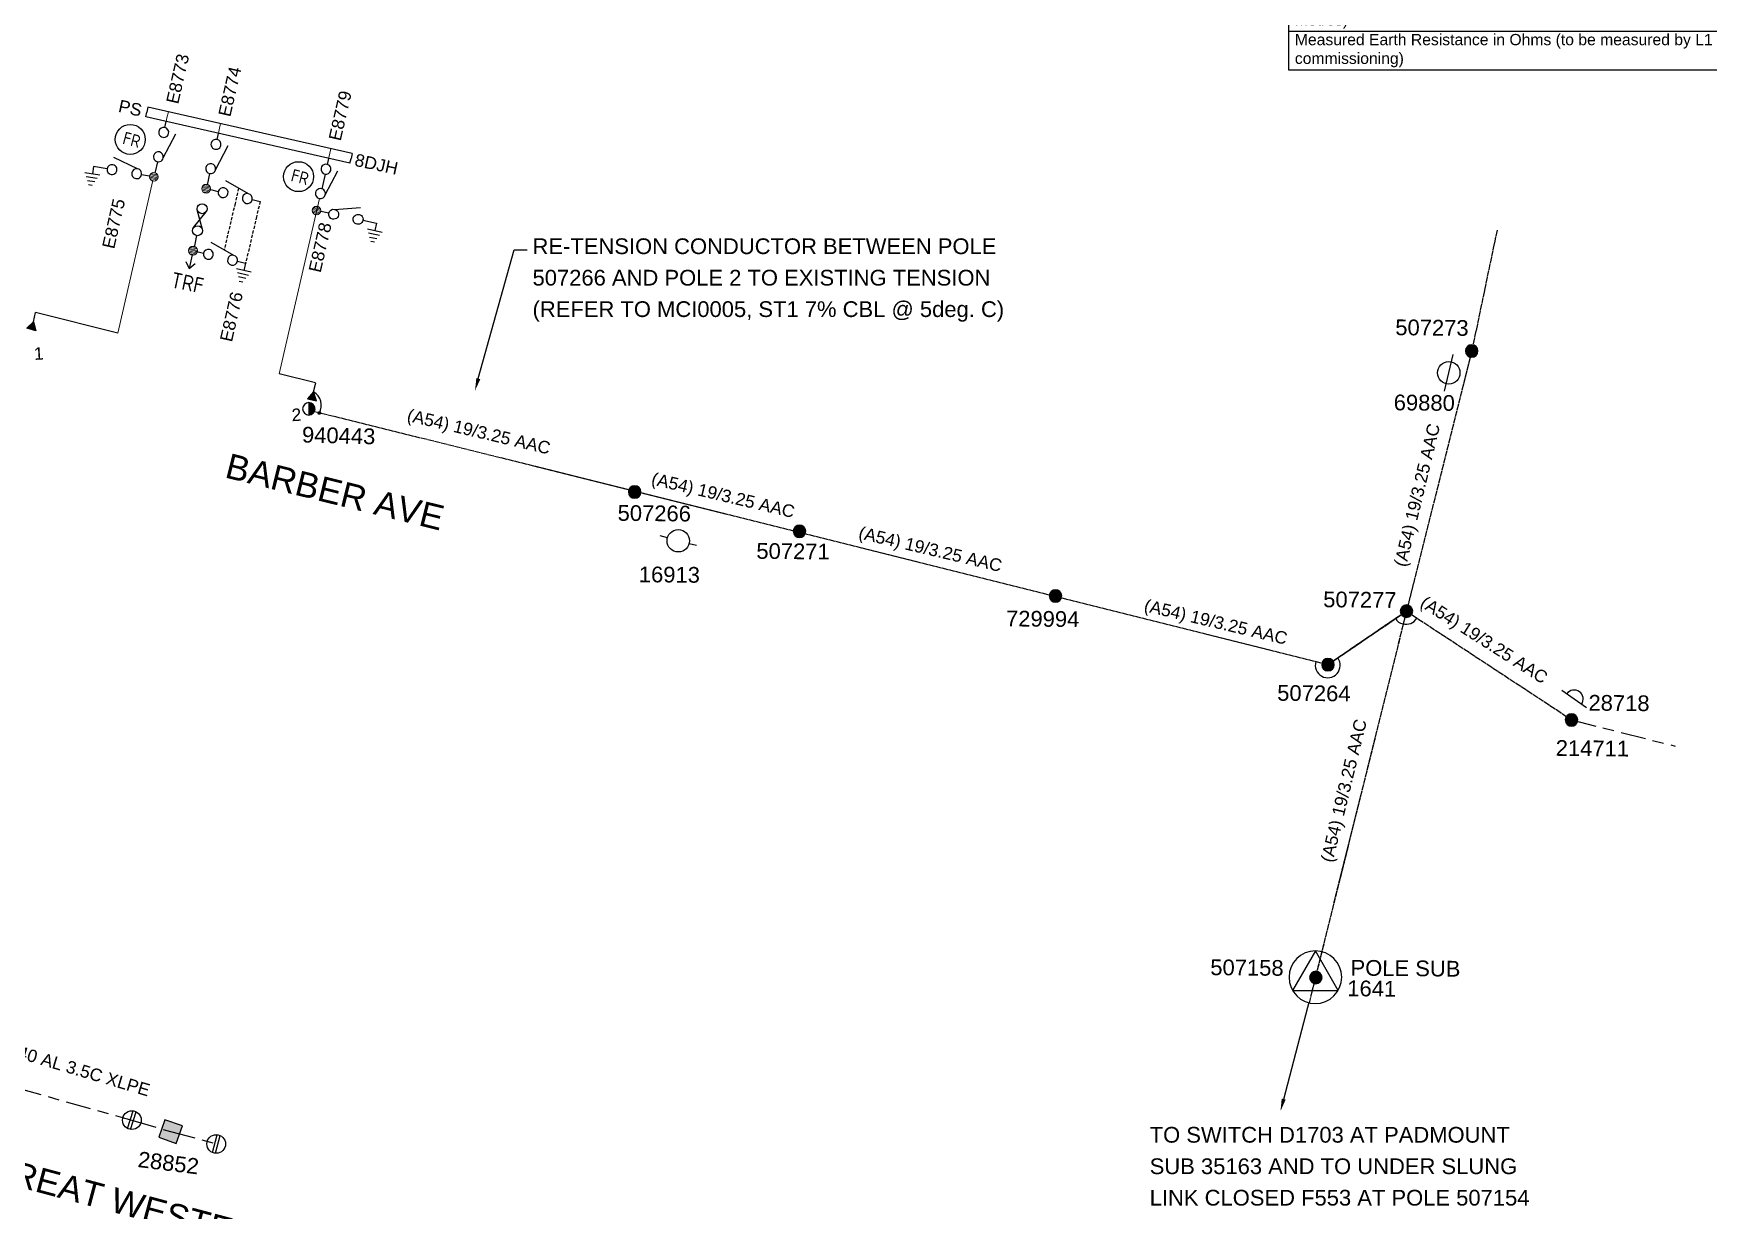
# Paper-space layout 'A1 Page 3' of a CAD drawing. Header units: metres, sheet in millimetres. Extents: x -21 to 813, y -3 to 583.
# Drawn here: x 279.5 to 547.9, y 241.9 to 430.5 of the extents above; entities that cross this region are included whole.
import ezdxf
from ezdxf import colors
from ezdxf.entities.mleader import LeaderData, LeaderLine
from ezdxf.enums import TextEntityAlignment as Align
from ezdxf.math import Vec2, Vec3

# ---------------------------------------------------------------- set-up
doc = ezdxf.new("R2010")
doc.units = ezdxf.units.M
for name, pattern in [('A', [0]), ('Cable Exist OH', [1, 1, 0]), ('Cable Exist UG', [8.2, 4, -1.2, 1.8, -1.2]), ('CENTERX2', [4, 2.5, -0.5, 0.5, -0.5]), ('DASHED', [0.75, 0.5, -0.25])]:
    doc.linetypes.add(name, pattern=pattern)
doc.layers.get('0').update_dxf_attribs({"color": 6})
doc.layers.add('Cadastre Roads_SP_EXT', color=9, linetype='Continuous', lineweight=5)
for name, color, linetype in [('Earthing_SP_Misc', 7, 'Continuous'), ('Equip_HV_NEW', 2, 'Continuous'), ('Equip_LV_EXT', 7, 'Continuous'), ('Equip_LV_NEW', 2, 'Continuous'), ('Equip_SP_HV_EXT', 7, 'Continuous'), ('Equip_SP_LV_NEW', 2, 'Continuous'), ('Mains_HV_EXT', 7, 'Continuous'), ('Mains_HV_NEW_U97', 2, 'Continuous'), ('Mains_LV_EXT', 7, 'Continuous'), ('Mains_LV_NEW_T84', 2, 'Continuous'), ('Notes', 7, 'Continuous'), ('Sub_SP_TR_HV_LV_EXT', 7, 'Continuous'), ('SupportsOH_SP_TR_HV_LV_SL_EXT', 7, 'Continuous'), ('SupportsOH_SP_TR_HV_LV_SL_NEW', 2, 'Continuous'), ('SupportsUG_SP_LV_SL_EXT', 7, 'Continuous')]:
    doc.layers.add(name, color=color, linetype=linetype)
doc.styles.add('ARIAL', font='arial.ttf', dxfattribs={"height": 2})
doc.styles.add('COLUMN_LABEL', font='arial.ttf')
doc.styles.add('HVSW_LABEL', font='arial.ttf')
doc.styles.add('iecARIAL', font='arial.ttf', dxfattribs={"height": 2})
doc.styles.add('iecISOCP', font='isocp.shx')
doc.styles.add('IESYMBOL1', font='isocp.shx')
doc.styles.add('POLE_LABEL', font='arial.ttf')
doc.styles.get("Standard").update_dxf_attribs({"font": 'arial.ttf'})
doc.styles.add('SWITCH_LABEL', font='arial.ttf', dxfattribs={"height": 2.5})
doc.linetypes.add('Cable New UG', pattern='A,7,-0.25,["x",Standard,S=2,R=0,X=0.2,Y=-0.8],-2.1', length=9.35)

# ---------------------------------------------------------------- blocks, each defined once
blk = doc.blocks.new('*T184')
at = {"layer": 'Notes', "lineweight": -2, "transparency": 16777216}
for p, q in [((0, 0), (164.26, 0)), ((0, 0), (0, -123.73)), ((164.26, 0), (164.26, -123.73)), ((0, -6.19), (164.26, -6.19)), ((84.16, -6.19), (84.16, -123.73)), ((0, -12.37), (164.26, -12.37)), ((0, -18.56), (164.26, -18.56)), ((0, -24.75), (164.26, -24.75)), ((0, -30.93), (164.26, -30.93)), ((0, -37.12), (164.26, -37.12)), ((0, -43.31), (164.26, -43.31)), ((0, -49.49), (164.26, -49.49)), ((0, -55.68), (164.26, -55.68)), ((0, -61.87), (164.26, -61.87)), ((0, -68.05), (164.26, -68.05)), ((0, -74.24), (164.26, -74.24)), ((0, -80.43), (164.26, -80.43)), ((0, -86.61), (164.26, -86.61)), ((0, -92.8), (164.26, -92.8)), ((0, -98.99), (164.26, -98.99)), ((0, -105.17), (164.26, -105.17)), ((0, -111.36), (164.26, -111.36)), ((0, -117.54), (164.26, -117.54)), ((0, -123.73), (164.26, -123.73))]:
    blk.add_line(p, q, dxfattribs=at)
at = {"layer": 'Notes', "color": 0, "transparency": 16777216}
for s, insert, char_height, width, attachment_point in [('Earthing data to be capture to GIS', (82.13, -3.09), 2.5, 162.2566, 5), ('Pole No. ', (1, -9.28), 1.8, 82.1576, 4), ('Installation Type', (1, -15.47), 1.8, 82.1576, 4), ('Earthing System Type', (1, -21.65), 1.8, 82.1576, 4), ('Soil Resistivity Average in Ohms', (1, -27.84), 1.8, 82.1576, 4), ('HV Separate Earthing Grid Resistance (Separate Earthing Only)', (1, -34.03), 1.8, 82.1576, 4), ('Size / No. of HV Electrodes (Separate Earthing Only)', (1, -40.21), 1.8, 82.1576, 4), ('LV Separate Earthing Grid Resistance (Separate Earthing Only)', (1, -46.4), 1.8, 82.1576, 4), ('Size / No. of LV Electrodes (Separate Earthing Only)', (1, -52.59), 1.8, 82.1576, 4), ('Combined Earth Resistance in Ohms (For Common Earthing)', (1, -58.77), 1.8, 82.1576, 4), ('Size / No. of Combined Electrodes (Common Earthing)', (1, -64.96), 1.8, 82.1576, 4), ('Size / No. of the Supplementary Electrode', (1, -71.15), 1.8, 82.1576, 4), ('Bonding Conductor Size in mm2 (Insulated / Bare)', (1, -77.33), 1.8, 82.1576, 4), ('Connection Type (CAD or Crimp)', (1, -83.52), 1.8, 82.1576, 4), ('Ambient Temperature / Weather Condition', (1, -89.71), 1.8, 82.1576, 4), ('Date of Soil Test', (1, -95.89), 1.8, 82.1576, 4), ('Insulated depth from Ground Level (in Metres)', (1, -102.08), 1.8, 82.1576, 4), ('Length of MEN Connection Cable (in Metres)', (1, -108.27), 1.8, 82.1576, 4), ('Total length of Earth Electrode System Cable (incl. Insulated & Bare in Metres)', (1, -114.45), 1.8, 82.1576, 4), ('Measured Earth Resistance in Ohms (to be measured by L1 ASP on commissioning)', (1, -120.64), 1.8, 82.1576, 4)]:
    blk.add_mtext(s, dxfattribs=dict(at, insert=insert, char_height=char_height, width=width, attachment_point=attachment_point))
blk = doc.blocks.new('UGOH Earth')
blk.add_blockref('*T184', (293.04, 385.87))
at = {"layer": 'Notes', "flags": 4}
for tag, p in [('SUBSTATION_NO', (378.25, 373.97)), ('INSTALLATION_TYPE', (378.25, 367.81)), ('EARTHING_SYSTEM_TYPE', (378.25, 361.63)), ('SOIL_RESISTIVITY', (378.25, 355.44)), ('HV_SEPARATE_EARTHING', (378.25, 349.25)), ('SIZE/NO_HV_ELECTRODES', (378.25, 343.07)), ('LV_SEPARATE_EARTHING', (378.25, 336.88)), ('SIZE/NO_HV_ELECTRODES', (378.25, 330.69)), ('COMBINED_EARTH_RESISTANCE', (378.25, 324.51)), ('SIZE/NO_COMBINED_ELECTRODES', (378.25, 318.32)), ('SIZE/NO_SUPPLEMENTRY_ELECTRODE', (378.25, 312.13)), ('BONDING_CONDUCTOR_SIZE', (378.25, 305.95)), ('CONNECTION_TYPE', (378.25, 299.76)), ('AMBIENT_TEMPERATURE/WEATHER_CONDITION', (378.26, 293.07)), ('DATE_SOIL_TEST', (378.25, 287.39)), ('INSULATED_DEPTH', (378.25, 281.2)), ('LENGTH_OF_MEN_CONNECTION', (378.25, 275.01)), ('LENGTH_EARTH_ELECTRODE_SYSTEM_CABLE', (378.25, 268.83)), ('MEASURED_EARTH_RESISTANCE', (378.25, 262.64))]:
    blk.add_attdef(tag, p, '', height=2.73, dxfattribs=at)
blk = doc.blocks.new('POLE_EXT')
blk.add_hatch(color=256).paths.add_polyline_path([(-1, 0, 1), (1, 0, 1)])
blk.add_lwpolyline([(-1, 0, 1), (1, 0, 1)], format="xyb", close=True)
for tag, height, flags, p in [('pNumber', 2.5, 8, (-17.84, 2.07)), ('OWNED_BY', 0.2, 9, (1.35, -0.4)), ('SPECIAL_USE', 0.2, 9, (1.35, -0.8)), ('STATE', 0.2, 9, (1.35, -1)), ('cLV', 0.2, 9, (1.35, -1.4)), ('hDepth', 0.2, 9, (1.35, -1.6)), ('hDia', 0.2, 9, (1.35, -1.8)), ('cHV', 0.2, 9, (1.35, -2)), ('PARENT', 0.2, 9, (1.35, -0.6)), ('USAGE', 0.2, 9, (1.35, -1.2)), ('LBRACKET', 0.2, 9, (1.35, -2.2)), ('LExisting', 0.2, 9, (1.35, -2.4)), ('LANTNUMBER', 0.2, 9, (1.35, -2.6)), ('cLinedev', 0.2, 9, (1.35, -3.4)), ('pExisting', 0.2, 9, (1.35, -3.8)), ('pFooting', 0.2, 9, (1.35, -4.4)), ('pNew', 0.2, 9, (1.35, -4.6)), ('pRelocate', 0.2, 9, (1.35, -5)), ('pRemove', 0.2, 9, (1.35, -5.2)), ('pReplace', 0.2, 9, (1.35, -5.4)), ('LOther', 0.2, 9, (1.35, -2.8)), ('LRemove', 0.2, 9, (1.35, -3)), ('LEGEND', 0.2, 9, (1.35, -3.2)), ('LOCATION', 0.2, 9, (1.35, -3.6)), ('PFNUMBER', 0.2, 9, (1.35, -4)), ('NEWPFNUMBER', 0.2, 9, (1.35, -4.2)), ('pStay', 0.2, 9, (1.35, -5.6)), ('pType', 0.2, 9, (1.35, -5.8)), ('cspan', 0.2, 9, (1.35, -6)), ('STREETNAME', 0.2, 9, (1.35, -6.2)), ('SUBURB', 0.2, 9, (1.35, -6.4)), ('OPERATED_BY', 0.2, 9, (1.36, -7.01)), ('NOTES', 0.2, 9, (1.35, -6.6)), ('MAINTAINED_BY', 0.2, 9, (1.36, -6.81))]:
    blk.add_attdef(tag, text='', height=height, dxfattribs=dict(flags=flags)).set_placement(p, align=Align.MIDDLE_LEFT)
at = {"style": 'POLE_LABEL'}
for tag, height, flags, p in [('ASSET_NUM', 2.5, 8, (2, 2)), ('STRUCTURE_PLANT_NUMBER', 0.2, 9, (1.35, 0.03)), ('STREET_CODE', 0.2, 9, (1.35, -0.2))]:
    blk.add_attdef(tag, text='', height=height, dxfattribs=dict(at, flags=flags)).set_placement(p, align=Align.MIDDLE_LEFT)
at = {"flags": 1}
blk.add_attdef('Z', (1.35, -7.33), '', height=0.2, dxfattribs=at)
blk = doc.blocks.new('HV_ABS_OPEN_EXT')
for p, q in [((-3, 6.87), (-1.8, 6.87)), ((1.8, 6.87), (3, 6.87))]:
    blk.add_line(p, q)
blk.add_circle((0, 6.87), 1.8)
for tag, height, flags, p in [('ASSET_NUM', 2.5, 8, (2, 2)), ('STREET_CODE', 0.2, 9, (1.5, 0)), ('ACTUAL_STATUS', 0.2, 9, (1.5, -0.2)), ('CONSTRUCTED_VOLTAGE', 0.2, 9, (1.5, -0.4)), ('OPERATING_VOLTAGE', 0.2, 9, (1.5, -0.8)), ('ORIENTATION', 0.2, 9, (1.5, -1)), ('OWNED_BY', 0.2, 9, (1.5, -1.2)), ('STATE', 0.2, 9, (1.5, -1.4)), ('SWITCH_TYPE', 0.2, 9, (1.5, -1.6)), ('STREETNAME', 0.2, 9, (1.5, -2.4)), ('SUBURB', 0.2, 9, (1.5, -2.6)), ('NO_PHASES', 0.2, 9, (1.5, -0.6)), ('USAGE', 0.2, 9, (1.5, -1.8)), ('LEGEND', 0.2, 9, (1.5, -2)), ('LOCATION', 0.2, 9, (1.5, -2.2)), ('OPERATED_BY', 0.2, 9, (1.5, -3.2)), ('Z', 0.2, 1, (1.5, -3.6)), ('NOTES', 0.2, 9, (1.5, -2.8)), ('MAINTAINED_BY', 0.2, 9, (1.5, -3)), ('LABEL_ALIGNMENT', 0.2, 9, (1.5, -3.4))]:
    blk.add_attdef(tag, text='', height=height, dxfattribs=dict(flags=flags)).set_placement(p, align=Align.MIDDLE_LEFT)
blk = doc.blocks.new('POLE_REPLACE_NEW')
for tag, height, flags, p in [('LOther', 0.2, 9, (1.5, -2.6)), ('cLinedev', 0.2, 9, (1.5, -3.2)), ('LRemove', 0.2, 9, (1.5, -2.8)), ('LEGEND', 0.2, 9, (1.5, -3)), ('pExisting', 0.2, 9, (1.5, -3.4)), ('PFNUMBER', 0.2, 9, (1.5, -3.6)), ('NEWPFNUMBER', 0.2, 9, (1.5, -3.8)), ('pFooting', 0.2, 9, (1.5, -4)), ('pNew', 0.2, 9, (1.5, -4.2)), ('pRelocate', 0.2, 9, (1.5, -4.6)), ('pRemove', 0.2, 9, (1.5, -4.8)), ('pReplace', 0.2, 9, (1.5, -5)), ('pStay', 0.2, 9, (1.5, -5.2)), ('pType', 0.2, 9, (1.5, -5.4)), ('pNumber', 2, 8, (1.5, -4.4)), ('cspan', 0.2, 9, (1.5, -5.6)), ('SUBURB', 0.2, 9, (1.5, -5.8)), ('STREETNAME', 0.2, 9, (1.5, -6)), ('OPERATED_BY', 0.2, 9, (1.5, -6.6)), ('Z', 0.2, 1, (1.5, -7)), ('LOCATION', 0.2, 9, (1.5, -6.2)), ('NOTES', 0.2, 9, (1.5, -6.4)), ('MAINTAINED_BY', 0.2, 9, (1.5, -6.8))]:
    blk.add_attdef(tag, text='', height=height, dxfattribs=dict(flags=flags)).set_placement(p, align=Align.MIDDLE_LEFT)
blk.add_wipeout([(0, 1), (-0.13, 0.99), (-0.25, 0.97), (-0.37, 0.93), (-0.48, 0.88), (-0.59, 0.81), (-0.68, 0.73), (-0.77, 0.64), (-0.84, 0.54), (-0.9, 0.43), (-0.95, 0.31), (-0.98, 0.19), (-1, 0.06), (-1, -0.06), (-0.98, -0.19), (-0.95, -0.31), (-0.9, -0.43), (-0.84, -0.54), (-0.77, -0.64), (-0.68, -0.73), (-0.59, -0.81), (-0.48, -0.88), (-0.37, -0.93), (-0.25, -0.97), (-0.13, -0.99), (0, -1), (0.13, -0.99), (0.25, -0.97), (0.37, -0.93), (0.48, -0.88), (0.59, -0.81), (0.68, -0.73), (0.77, -0.64), (0.84, -0.54), (0.9, -0.43), (0.95, -0.31), (0.98, -0.19), (1, -0.06), (1, 0.06), (0.98, 0.19), (0.95, 0.31), (0.9, 0.43), (0.84, 0.54), (0.77, 0.64), (0.68, 0.73), (0.59, 0.81), (0.48, 0.88), (0.37, 0.93), (0.25, 0.97), (0.13, 0.99)])
h = blk.add_hatch(color=256)
edge = h.paths.add_edge_path()
edge.add_arc((0, 0), 1, 270, 450)
edge.add_line((0, 1), (0, -1))
blk.add_lwpolyline([(0, 1), (0, -1)])
at = {"lineweight": -3}
blk.add_arc((0, 0), 1, 90, 270, dxfattribs=at)
blk.add_arc((0, 0), 1, 270, 90)
for tag, height, flags, p in [('ASSET_NUM', 2.5, 8, (2, 2)), ('STREET_CODE', 0.2, 9, (1.5, 0)), ('OWNED_BY', 0.2, 9, (1.5, -0.2)), ('SPECIAL_USE', 0.2, 9, (1.5, -0.6)), ('STATE', 0.2, 9, (1.5, -0.8)), ('cLV', 0.2, 9, (1.5, -1.2)), ('cHV', 0.2, 9, (1.5, -1.8)), ('PARENT', 0.2, 9, (1.5, -0.4)), ('USAGE', 0.2, 9, (1.5, -1)), ('hDepth', 0.2, 9, (1.5, -1.4)), ('hDia', 0.2, 9, (1.5, -1.6)), ('LBRACKET', 0.2, 9, (1.5, -2)), ('LExisting', 0.2, 9, (1.5, -2.2)), ('LANTNUMBER', 0.2, 9, (1.5, -2.4))]:
    blk.add_attdef(tag, text='', height=height, dxfattribs=dict(flags=flags)).set_placement(p, align=Align.MIDDLE_LEFT)
at = {"style": 'POLE_LABEL', "flags": 9}
blk.add_attdef('STRUCTURE_PLANT_NUMBER', text='', height=0.2, dxfattribs=at).set_placement((1.5, 0.24), align=Align.MIDDLE_LEFT)
blk = doc.blocks.new('SWG_SIE_ES_NEW')
for p, q in [((-5.79, 0.78), (-1.79, 1.93)), ((0.01, -1.21), (2.41, -1.21)), ((0.31, -1.81), (2.11, -1.81)), ((0.61, -2.41), (1.81, -2.41)), ((0.92, -3.01), (1.52, -3.01))]:
    blk.add_line(p, q)
for points in [[(-5.79, -0.82, -1), (-5.79, 0.78, -1)], [(-1.79, -0.81, -1), (-1.79, 0.79, -1)]]:
    blk.add_lwpolyline(points, format="xyb", close=True)
for points in [[(-6.59, -0.02), (-7.89, -0.02)], [(-0.99, -0.01), (1.21, -0.01), (1.21, -1.21)]]:
    blk.add_lwpolyline(points)
at = {"flags": 1}
blk.add_attdef('Z', (0, 0), '', height=0.2, dxfattribs=at)
at = {"style": 'SWITCH_LABEL', "flags": 9}
blk.add_attdef('STREET_CODE', text='', height=0.2, dxfattribs=at).set_placement((0, -0.2), align=Align.MIDDLE_LEFT)
at = {"flags": 9}
for tag, p in [('ORIENTATION', (0, -0.4)), ('SUBURB', (0, -1)), ('STREETNAME', (0, -1.2)), ('OPERATED_BY', (0, -2.01)), ('PARENT', (0, -0.6)), ('USAGE', (0, -0.8)), ('LOCATION', (0, -1.4)), ('NOTES', (0, -1.6)), ('OWNED_BY', (0, -1.78)), ('MAINTAINED_BY', (0, -2.21))]:
    blk.add_attdef(tag, text='', height=0.2, dxfattribs=at).set_placement(p, align=Align.MIDDLE_LEFT)
at = {"style": 'ARIAL', "flags": 8}
blk.add_attdef('ASSET_NUM', text='', height=2, dxfattribs=at).set_placement((14.3, -5.09), align=Align.MIDDLE_RIGHT)
blk = doc.blocks.new('SWG_FUSE_NEW')
for points in [[(1.15, 0.72), (4.04, -0.71)], [(1.16, -0.72), (4.04, 0.73)]]:
    blk.add_lwpolyline(points)
for centre in [(0.8, 0), (4.4, 0.01)]:
    blk.add_circle(centre, 0.8)
blk = doc.blocks.new('*U188')
for p, q in [((-1.6, 0), (-1.6, 33.55)), ((-1.6, 33.55), (-0.8, 33.55)), ((0, 33.55), (-0.8, 33.55)), ((0, 0), (0, 33.55)), ((-1.6, 0), (-0.8, 0)), ((0, 0), (-0.8, 0))]:
    blk.add_line(p, q)
at = {"style": 'ARIAL'}
blk.add_attdef('SWG_TYPE', text='', height=1.8, rotation=90, dxfattribs=at).set_placement((-0.8, 34.29), align=Align.MIDDLE_LEFT)
blk.add_attdef('SUB_TYPE', text='', height=1.8, rotation=90, dxfattribs=at).set_placement((-0.8, -0.76), align=Align.MIDDLE_RIGHT)
blk = doc.blocks.new('FAULT_INDIC_SE')
blk.add_circle((0, 0), 2.4)
at = {"insert": (-1.15, 1), "char_height": 2, "width": 2.7042, "attachment_point": 1, "style": 'iecISOCP'}
blk.add_mtext('FR', dxfattribs=at)
blk = doc.blocks.new('UGOH_NEW')
blk.add_hatch(color=256).paths.add_polyline_path([(-0.75, 1.7), (0.75, 1.7), (0, 3)])
blk.add_lwpolyline([(-0.75, 1.7), (0.75, 1.7), (0, 3)], close=True)
for tag, flags, p in [('CONSTRUCTED_VOLTAGE', 9, (1.5, 0)), ('ACTUAL_STATUS', 9, (1.5, -1.6)), ('OPERATING_VOLTAGE', 9, (1.5, -0.2)), ('ORIENTATION', 9, (1.5, -0.4)), ('STATE', 9, (1.5, -0.6)), ('OWNED_BY', 9, (1.5, -1)), ('OPERATED_BY', 9, (1.5, -1.2)), ('TYPE', 1, (1.5, -2)), ('USAGE', 9, (1.5, -0.8)), ('MAINTAINED_BY', 9, (1.5, -1.4)), ('NUMBER_OF_PHASES', 9, (1.5, -1.8))]:
    blk.add_attdef(tag, text='', height=0.2, dxfattribs=dict(flags=flags)).set_placement(p, align=Align.MIDDLE_LEFT)
blk = doc.blocks.new('SUB_POLE_EXT')
blk.add_wipeout([(0, 4.22), (0.42, 4.2), (0.83, 4.14), (1.21, 4.05), (1.62, 3.9), (1.99, 3.72), (2.35, 3.51), (2.68, 3.26), (2.99, 2.99), (3.28, 2.66), (3.52, 2.34), (3.76, 1.92), (3.9, 1.62), (4.04, 1.23), (4.18, 0.63), (4.22, 0), (4.18, -0.61), (4.06, -1.15), (3.9, -1.62), (3.58, -2.24), (3.22, -2.73), (2.97, -3.01), (2.68, -3.26), (2.36, -3.5), (2, -3.72), (1.64, -3.89), (1.25, -4.03), (0.82, -4.14), (0.42, -4.2), (0, -4.22), (-0.41, -4.2), (-0.8, -4.15), (-1.21, -4.05), (-1.62, -3.9), (-1.99, -3.73), (-2.35, -3.51), (-2.68, -3.26), (-2.96, -3.02), (-3.23, -2.72), (-3.51, -2.35), (-3.71, -2.01), (-3.91, -1.6), (-4.05, -1.21), (-4.16, -0.76), (-4.22, -0.14), (-4.21, 0.39), (-4.14, 0.83), (-4.03, 1.27), (-3.9, 1.63), (-3.71, 2.02), (-3.5, 2.37), (-3.28, 2.67), (-2.99, 2.99), (-2.68, 3.27), (-2.33, 3.52), (-1.98, 3.73), (-1.63, 3.9), (-1.2, 4.05), (-0.78, 4.15), (-0.4, 4.21)])
blk.add_line((2.16, 0.48), (2.16, 0.48, 0))
blk.add_lwpolyline([(-4.22, 0, 1), (4.22, 0, 1)], format="xyb", close=True)
blk.add_lwpolyline([(2.14, 0.52), (0, 4.22), (-3.66, -2.11), (3.66, -2.11)], close=True)
for tag, height, flags, p in [('ASSET_NUM', 3.5, 8, (2, 2)), ('STREET_CODE', 0.2, 9, (1.5, 0)), ('CONSTRUCTED_VOLTAGE', 0.2, 9, (1.5, -0.2)), ('OPERATING_VOLTAGE', 0.2, 9, (1.5, -0.6)), ('OPERATED_BY', 0.2, 9, (1.5, -0.8)), ('ORIENTATION', 0.2, 9, (1.5, -1.2)), ('OWNED_BY', 0.2, 9, (1.5, -1.4)), ('SECONDARY_VOLTAGE', 0.2, 9, (1.5, -1.6)), ('STATE', 0.2, 9, (1.5, -1.8)), ('SUBSTATION_TYPE', 0.2, 9, (1.5, -2)), ('NO_PHASES', 0.2, 9, (1.5, -0.4)), ('MAINTAINED_BY', 0.2, 9, (1.5, -1)), ('USAGE', 0.2, 9, (1.5, -2.2)), ('LEGEND', 0.2, 9, (1.5, -2.4)), ('LOCATION', 0.2, 9, (1.5, -2.6)), ('STREETNAME', 0.2, 9, (1.5, -2.8)), ('SUBURB', 0.2, 9, (1.5, -3)), ('Z', 0.2, 1, (1.5, -3.4)), ('NOTES', 0.2, 9, (1.5, -3.2))]:
    blk.add_attdef(tag, text='', height=height, dxfattribs=dict(flags=flags)).set_placement(p, align=Align.MIDDLE_LEFT)
blk = doc.blocks.new('HV_USL_CLOSED_EXT')
blk.add_line((2.4, 5.5), (-2.4, 5.5))
blk.add_lwpolyline([(1.44, 5.5, 0.414214), (0, 6.94, 0.414214), (-1.44, 5.5)], format="xyb")
for tag, height, flags, p in [('ASSET_NUM', 2.5, 8, (2, 2)), ('STREET_CODE', 0.2, 9, (1.5, 0)), ('ACTUAL_STATUS', 0.2, 9, (1.5, -0.2)), ('CONSTRUCTED_VOLTAGE', 0.2, 9, (1.5, -0.4)), ('OPERATING_VOLTAGE', 0.2, 9, (1.5, -0.8)), ('ORIENTATION', 0.2, 9, (1.5, -1)), ('OWNED_BY', 0.2, 9, (1.5, -1.2)), ('OPERATED_BY', 0.2, 9, (1.5, -1.4)), ('STATE', 0.2, 9, (1.5, -1.8)), ('SWITCH_TYPE', 0.2, 9, (1.5, -2)), ('NO_PHASES', 0.2, 9, (1.5, -0.6)), ('MAINTAINED_BY', 0.2, 9, (1.5, -1.6)), ('USAGE', 0.2, 9, (1.5, -2.2)), ('LEGEND', 0.2, 9, (1.5, -2.4)), ('LOCATION', 0.2, 9, (1.5, -2.6)), ('STREETNAME', 0.2, 9, (1.5, -2.8)), ('SUBURB', 0.2, 9, (1.5, -3)), ('Z', 0.2, 1, (1.5, -3.6)), ('NOTES', 0.2, 9, (1.5, -3.2)), ('LABEL_ALIGNMENT', 0.2, 9, (1.5, -3.4))]:
    blk.add_attdef(tag, text='', height=height, dxfattribs=dict(flags=flags)).set_placement(p, align=Align.MIDDLE_LEFT)
blk = doc.blocks.new('HV_ABS_CLOSED_EXT')
blk.add_line((-3, 6.87), (3, 6.87))
blk.add_circle((0, 6.87), 1.8)
at = {"style": 'HVSW_LABEL'}
for tag, height, flags, p in [('ASSET_NUM', 3.5, 8, (2, 2)), ('STREET_CODE', 0.2, 9, (0, -0.2))]:
    blk.add_attdef(tag, text='', height=height, dxfattribs=dict(at, flags=flags)).set_placement(p, align=Align.MIDDLE_LEFT)
at = {"flags": 1}
blk.add_attdef('Z', (0, 0), '', height=0.2, dxfattribs=at)
at = {"flags": 9}
for tag, p in [('ACTUAL_STATUS', (0, -0.4)), ('CONSTRUCTED_VOLTAGE', (0, -0.6)), ('OPERATING_VOLTAGE', (0, -1)), ('ORIENTATION', (0, -1.2)), ('OWNED_BY', (0, -1.4)), ('STATE', (0, -1.6)), ('SWITCH_TYPE', (0, -1.8)), ('STREETNAME', (0, -2.6)), ('NO_PHASES', (0, -0.8)), ('USAGE', (0, -2)), ('LEGEND', (0, -2.2)), ('LOCATION', (0, -2.4)), ('SUBURB', (0, -2.8)), ('NOTES', (0, -3))]:
    blk.add_attdef(tag, text='', height=0.2, dxfattribs=at).set_placement(p, align=Align.MIDDLE_LEFT)
blk = doc.blocks.new('COLUMN_EXT')
blk.add_hatch(color=256).paths.add_polyline_path([(-1.49, 1.48), (-1.49, -1.49), (1.48, -1.49), (1.48, 1.48)])
blk.add_lwpolyline([(-1.49, -1.49), (1.48, -1.49), (1.48, 1.48), (-1.49, 1.48)], close=True)
for tag, height, style, flags, p in [('ASSET_NUM', 2.5, 'COLUMN_LABEL', 8, (2, 2)), ('STRUCTURE_PLANT_NUMBER', 0.2, 'POLE_LABEL', 9, (1.81, 0.03)), ('STREET_CODE', 0.2, 'COLUMN_LABEL', 9, (1.81, -0.2))]:
    blk.add_attdef(tag, text='', height=height, dxfattribs=dict(style=style, flags=flags)).set_placement(p, align=Align.MIDDLE_LEFT)
at = {"flags": 1}
blk.add_attdef('Z', (1.81, -2.35), '', height=0.2, dxfattribs=at)
at = {"flags": 9}
for tag, p in [('COLUMN_TYPE', (1.81, -0.4)), ('OWNED_BY', (1.81, -0.6)), ('STATE', (1.81, -0.8)), ('USAGE', (1.81, -1)), ('STREETNAME', (1.81, -1.6)), ('SUBURB', (1.81, -1.8)), ('LEGEND', (1.81, -1.2)), ('LOCATION', (1.81, -1.4)), ('NOTES', (1.81, -2))]:
    blk.add_attdef(tag, text='', height=0.2, dxfattribs=at).set_placement(p, align=Align.MIDDLE_LEFT)
blk = doc.blocks.new('LV_UG_LINKS_CLOSED_EXT')
blk.add_wipeout([(-1.06, 1.06), (-1.18, 0.92), (-1.29, 0.76), (-1.37, 0.59), (-1.43, 0.42), (-1.48, 0.23), (-1.49, 0.05), (-1.49, -0.14), (-1.46, -0.33), (-1.41, -0.51), (-1.33, -0.68), (-1.24, -0.84), (-1.12, -0.99), (-0.99, -1.12), (-0.84, -1.24), (-0.68, -1.33), (-0.51, -1.41), (-0.33, -1.46), (-0.14, -1.49), (0.05, -1.49), (0.23, -1.48), (0.42, -1.43), (0.59, -1.37), (0.76, -1.29), (0.92, -1.18), (1.06, -1.06), (1.18, -0.92), (1.29, -0.76), (1.37, -0.59), (1.43, -0.42), (1.48, -0.23), (1.49, -0.05), (1.49, 0.14), (1.46, 0.33), (1.41, 0.51), (1.33, 0.68), (1.24, 0.84), (1.12, 0.99), (0.99, 1.12), (0.84, 1.24), (0.68, 1.33), (0.51, 1.41), (0.33, 1.46), (0.14, 1.49), (-0.05, 1.49), (-0.23, 1.48), (-0.42, 1.43), (-0.59, 1.37), (-0.76, 1.29), (-0.92, 1.18)])
for p, q in [((-0.25, -1.48), (-0.25, 1.48)), ((0.25, -1.48), (0.25, 1.48))]:
    blk.add_line(p, q)
blk.add_circle((0, 0), 1.5)
at = {"flags": 9}
for tag, p in [('ACTUAL_STATUS', (0, 0)), ('CONSTRUCTED_VOLTAGE', (0, -0.2)), ('OPERATING_VOLTAGE', (0, -0.6)), ('ORIENTATION', (0, -0.8)), ('STATE', (0, -1)), ('SWITCH_TYPE', (0, -1.2)), ('NO_PHASES', (0, -0.4)), ('USAGE', (0, -1.4)), ('NOTES', (0, -1.6))]:
    blk.add_attdef(tag, text='', height=0.2, dxfattribs=at).set_placement(p, align=Align.MIDDLE_LEFT)
at = {"flags": 1}
blk.add_attdef('Z', (0, 0), '', height=0.2, dxfattribs=at)
blk = doc.blocks.new('Final LV Circuit')
at = {"layer": 'Equip_LV_EXT', "rotation": 342.5946973573894}
blk.add_blockref('LV_UG_LINKS_CLOSED_EXT', (295.29, 243.31), dxfattribs=at)
at = {"layer": 'SupportsUG_SP_LV_SL_EXT', "rotation": 160.7928517036494}
blk.add_blockref('COLUMN_EXT', (301.48, 241.47), dxfattribs=at)
at = {"layer": 'Cadastre Roads_SP_EXT', "color": 7}
blk.add_text('GREAT WESTERN HWY', height=4, rotation=345.0355, dxfattribs=at).set_placement((271.48, 234.1))
at = {"layer": 'SupportsOH_SP_TR_HV_LV_SL_EXT'}
blk.add_text('(T52) 240 AL 3.5C XLPE', height=2, rotation=343.4969, dxfattribs=at).set_placement((268.19, 255.87))
at = {"layer": 'Mains_LV_EXT', "linetype": 'Cable Exist UG'}
for points in [[(268.97, 250.69), (295.29, 243.31)], [(295.29, 243.31), (301.48, 241.47)]]:
    blk.add_lwpolyline(points, dxfattribs=at)
at = {"layer": 'Equip_LV_EXT', "rotation": 345.2731748460707}
blk.add_blockref('LV_UG_LINKS_CLOSED_EXT', (308.8, 239.49), dxfattribs=at)
at = {"layer": 'Mains_LV_EXT', "linetype": 'Cable Exist UG'}
blk.add_lwpolyline([(301.48, 241.47), (308.81, 239.55)], dxfattribs=at)
at = {"layer": 'SupportsUG_SP_LV_SL_EXT'}
blk.add_text('28852', height=2.52, rotation=352.958, dxfattribs=at).set_placement((296.13, 235.81))
blk = doc.blocks.new('HV Circuit')
at = {"layer": 'Equip_HV_NEW', "lineweight": 0}
for p, q in [((241.71, 424.57), (241.58, 423.99)), ((241.93, 425.55), (241.71, 424.57)), ((250.08, 422.67), (249.95, 422.08)), ((250.3, 423.64), (250.08, 422.67)), ((262.6, 419.19), (262.6, 419.21)), ((267.75, 418.65), (267.61, 418.07)), ((267.97, 419.63), (267.75, 418.65)), ((239.82, 415.92), (239.8, 415.8)), ((248.19, 414.02), (248.16, 413.89)), ((246.1, 404.08), (246.07, 403.95))]:
    blk.add_line(p, q, dxfattribs=at)
at = {"layer": 'Equip_HV_NEW'}
for p, q in [((241.12, 418.14), (243.13, 422.02)), ((249.49, 416.24), (251.5, 420.12)), ((267.07, 412.24), (269.11, 416.09)), ((254.77, 412.41), (251.15, 414.46)), ((245.73, 402.6), (245.28, 400.41)), ((252.41, 402.53), (248.79, 404.58)), ((255.2, 399.82), (252.87, 400.39)), ((254.77, 399.31), (253.02, 399.74)), ((254.33, 398.8), (253.17, 399.08)), ((253.86, 398.21), (253.28, 398.35))]:
    blk.add_line(p, q, dxfattribs=at)
at = {"layer": 'Equip_HV_NEW', "linetype": 'A', "lineweight": 0}
for p, q in [((240.21, 414.78), (238.91, 415.08)), ((238.92, 415.28), (240.29, 414.97)), ((238.95, 414.86), (240.08, 414.61)), ((240.3, 415.17), (239, 415.47)), ((239.13, 415.64), (240.25, 415.39)), ((239.76, 414.44), (239.17, 414.57)), ((240.09, 415.63), (239.39, 415.79)), ((247.29, 413.38), (248.66, 413.07)), ((248.67, 413.27), (247.36, 413.57)), ((247.5, 413.74), (248.62, 413.49)), ((248.46, 413.73), (247.76, 413.89)), ((248.58, 412.88), (247.27, 413.18)), ((247.32, 412.96), (248.45, 412.7)), ((248.2, 412.56), (247.49, 412.72)), ((266.28, 409.36), (264.97, 409.66)), ((264.99, 409.86), (266.36, 409.55)), ((265.02, 409.44), (266.15, 409.19)), ((266.37, 409.75), (265.06, 410.05)), ((265.9, 409.04), (265.19, 409.2)), ((265.2, 410.22), (266.32, 409.97)), ((266.16, 410.21), (265.46, 410.37)), ((246.49, 402.94), (245.18, 403.24)), ((245.2, 403.44), (246.56, 403.13)), ((245.23, 403.02), (246.35, 402.77)), ((246.58, 403.33), (245.27, 403.63)), ((246.1, 402.62), (245.39, 402.78)), ((245.41, 403.8), (246.53, 403.55)), ((246.36, 403.79), (245.66, 403.95))]:
    blk.add_line(p, q, dxfattribs=at)
at = {"layer": 'Equip_HV_NEW'}
for points in [[(240.41, 422.4, 1), (241.98, 422.06, 1)], [(239.56, 418.49, 1), (241.12, 418.15, 1)], [(248.78, 420.5, 1), (250.35, 420.15, 1)], [(247.93, 416.59, 1), (249.49, 416.25, 1)], [(266.4, 416.5, 1), (267.96, 416.14, 1)], [(250.51, 411.8, 1), (250.89, 413.35, 1)], [(254.4, 410.85, 1), (254.77, 412.41, 1)], [(265.51, 412.6, 1), (267.07, 412.24, 1)], [(248.14, 401.92, 1), (248.52, 403.47, 1)], [(252.03, 400.97, 1), (252.41, 402.53, 1)]]:
    blk.add_lwpolyline(points, format="xyb", close=True, dxfattribs=at)
for points in [[(241.37, 423.01), (241.58, 423.99)], [(249.74, 421.11), (249.95, 422.08)], [(240.17, 417.54), (239.82, 415.92)], [(267.61, 418.07), (267.39, 417.09)], [(248.54, 415.64), (248.19, 414.02)], [(266.93, 415.04), (266.51, 413.19)], [(267.04, 415.53), (266.93, 415.04)], [(248.66, 413.07), (249.92, 412.76)], [(255.37, 411.47), (256.63, 411.16)], [(246.44, 405.7), (246.1, 404.08)], [(246.29, 403.19), (247.55, 402.89)], [(244.75, 401.54), (245.28, 400.41), (246.22, 401.24)], [(253, 401.59), (254.31, 401.27)], [(254.31, 401.27), (254.31, 401.27), (254.03, 400.11)]]:
    blk.add_lwpolyline(points, dxfattribs=at)
at = {"layer": 'Equip_HV_NEW', "linetype": 'DASHED'}
for points in [[(253.19, 413.3), (252.61, 410.81)], [(252.62, 410.86), (252.62, 410.86), (250.86, 403.35)], [(256.63, 411.16), (256.05, 408.67)], [(256.06, 408.72), (256.06, 408.72), (254.31, 401.27)]]:
    blk.add_lwpolyline(points, dxfattribs=at)
at = {"layer": 'Equip_HV_NEW', "linetype": 'A', "lineweight": 0}
for centre in [(239.6, 415.12), (247.97, 413.22), (265.67, 409.71), (245.88, 403.28)]:
    blk.add_circle(centre, 0.7, dxfattribs=at)
at = {"layer": 'Equip_SP_LV_NEW'}
blk.add_lwpolyline([(266.16, 411.63), (266.16, 411.63)], dxfattribs=at)
at = {"layer": 'Mains_HV_EXT'}
blk.add_line((263.94, 377.82), (264.38, 377.71), dxfattribs=at)
at = {"layer": 'Mains_HV_EXT', "linetype": 'Cable Exist OH'}
for points in [[(454.81, 406.56), (450.76, 387.2)], [(450.76, 387.2), (440.3, 345.5)], [(300.48, 368.75), (263.94, 377.82)], [(331.19, 361.07), (300.48, 368.75)], [(440.3, 345.5), (427.72, 336.92), (300.48, 368.75)], [(440.3, 345.5), (464.32, 329.72)], [(464.32, 329.72), (466.74, 328.06)]]:
    blk.add_lwpolyline(points, dxfattribs=at)
at = {"layer": 'Mains_HV_EXT', "linetype": 'Cable Exist UG'}
blk.add_lwpolyline([(466.74, 328.06), (483.36, 323.89)], dxfattribs=at)
at = {"layer": 'Mains_HV_NEW_U97', "linetype": 'Cable New UG', "lineweight": 0}
for p, q in [((239.46, 414.51), (233.83, 390.04)), ((266.16, 411.63), (259.69, 383.54))]:
    blk.add_line(p, q, dxfattribs=at)
at = {"layer": 'Mains_HV_NEW_U97', "linetype": 'Cable New UG'}
for p, q in [((220.33, 391.9), (220.66, 393.35)), ((233.83, 390.04), (220.66, 393.35)), ((265.52, 382.08), (259.69, 383.54)), ((265.21, 380.66), (265.54, 382.11))]:
    blk.add_line(p, q, dxfattribs=at)
at = {"layer": 'Mains_LV_EXT', "linetype": 'Cable Exist OH'}
for points in [[(450.76, 387.2), (440.3, 345.5)], [(427.72, 336.92), (440.3, 345.5)]]:
    blk.add_lwpolyline(points, dxfattribs=at)
at = {"layer": 'Mains_LV_EXT', "linetype": 'Continuous'}
for points in [[(438.58, 344.36, 0.287591), (439.73, 343.48)], [(439.73, 343.5, 0.358698), (441.96, 344.38)], [(425.78, 337.41, 1.611946), (429.31, 338)]]:
    blk.add_lwpolyline(points, format="xyb", dxfattribs=at)
at = {"layer": 'Equip_HV_NEW', "linetype": 'CENTERX2'}
for name, p, rotation in [('FAULT_INDIC_SE', (235.83, 421.11), 345.587073706042), ('*U188', (271.38, 418.85), 77.19864933756213), ('FAULT_INDIC_SE', (262.79, 415.14), 345.587073706042), ('SWG_SIE_ES_NEW', (274.08, 407.95), 348.1544178518114)]:
    blk.add_blockref(name, p, dxfattribs=dict(at, rotation=rotation))
at = {"layer": 'Equip_HV_NEW', "linetype": 'CENTERX2', "xscale": -1, "rotation": 350.7366490467073}
blk.add_blockref('SWG_SIE_ES_NEW', (231.14, 416.57), dxfattribs=at)
at = {"layer": 'Equip_HV_NEW', "rotation": 78.15441785181135}
blk.add_blockref('SWG_FUSE_NEW', (246.44, 405.7), dxfattribs=at)
at = {"layer": 'Equip_LV_NEW', "lineweight": 0, "xscale": -1, "rotation": 104.9809678350855}
blk.add_blockref('UGOH_NEW', (222.16, 391.61), dxfattribs=at)
at = {"layer": 'Equip_SP_HV_EXT'}
for name, p, rotation in [('HV_ABS_CLOSED_EXT', (453.76, 382.13), 76.72741006932432), ('HV_ABS_OPEN_EXT', (325.42, 363.42), 164.9445216160812), ('HV_USL_CLOSED_EXT', (463.98, 326.94), 324.6103614214952)]:
    blk.add_blockref(name, p, dxfattribs=dict(at, rotation=rotation))
at = {"layer": 'SupportsOH_SP_TR_HV_LV_SL_EXT'}
for p in [(450.76, 387.2), (316.64, 364.61), (343.06, 358.3), (384.07, 347.94), (440.3, 345.5), (427.72, 336.92), (466.74, 328.06)]:
    blk.add_blockref('POLE_EXT', p, dxfattribs=at)
at = {"color": 7, "lineweight": -3, "char_height": 2.52, "attachment_point": 1, "line_spacing_factor": 1.2}
for s, insert, width in [('RE-TENSION CONDUCTOR BETWEEN POLE 507266 AND POLE 2 TO EXISTING TENSION (REFER TO MCI0005, ST1 7% CBL @ 5deg. C)', (300.28, 405.25), 81.6477), ('TO SWITCH D1703 AT PADMOUNT SUB 35163 AND TO UNDER SLUNG LINK CLOSED F553 AT POLE 507154', (399.16, 262.84), 62.0606)]:
    blk.add_mtext(s, dxfattribs=dict(at, insert=insert, width=width))
at = {"layer": 'Cadastre Roads_SP_EXT', "color": 7}
blk.add_text('BARBER AVE', height=4, rotation=346.1172, dxfattribs=at).set_placement((250.81, 366.97))
at = {"layer": 'Equip_HV_NEW', "color": 2}
for s, p in [('PS', (236.04, 427.11)), ('8DJH', (275.48, 418.12))]:
    blk.add_text(s, height=2, rotation=347.7079, dxfattribs=at).set_placement(p, align=Align.TOP_CENTER)
at = {"layer": 'Equip_HV_NEW', "style": 'IESYMBOL1'}
blk.add_text('TRF', height=2.5, rotation=348.137, dxfattribs=at).set_placement((245, 398.12), align=Align.MIDDLE_CENTER)
at = {"layer": 'Equip_LV_NEW', "char_height": 2, "width": 1.1319, "attachment_point": 1, "rotation": 77.1646, "style": 'iecARIAL'}
for s, insert in [('E8773', (241.55, 427.11)), ('E8774', (249.9, 425.06)), ('E8779', (267.58, 421.2)), ('E8775', (231.29, 403.9)), ('E8778', (264.37, 400.09)), ('E8776', (250.16, 388.98))]:
    blk.add_mtext(s, dxfattribs=dict(at, insert=insert))
at = {"layer": 'Equip_SP_HV_EXT'}
for s, p in [('69880', (438.25, 377.7)), ('16913', (317.3, 350.15)), ('28718', (469.45, 329.57))]:
    blk.add_text(s, height=2.52, rotation=359.4353, dxfattribs=at).set_placement(p)
at = {"layer": 'Mains_HV_EXT'}
blk.add_text('POLE SUB', height=2.52, rotation=359.4353, dxfattribs=at).set_placement((431.33, 287.1))
at = {"layer": 'Notes', "color": 7, "oblique": 0}
blk.add_text('1', height=2, rotation=3.3527, dxfattribs=at).set_placement((220.45, 385.76))
at = {"layer": 'SupportsOH_SP_TR_HV_LV_SL_EXT'}
for s, height, rotation, p in [('507273', 2.52, 359.4353, (438.5, 389.74)), ('(A54) 19/3.25 AAC', 2, 346.6785, (280.04, 376.01)), ('(A54) 19/3.25 AAC', 2, 76.4306, (440.21, 352.48)), ('(A54) 19/3.25 AAC', 2, 346.6785, (319.18, 365.83)), ('507266', 2.52, 359.4353, (313.9, 359.99)), ('(A54) 19/3.25 AAC', 2, 346.6785, (352.38, 357.18)), ('507271', 2.52, 359.4353, (336.13, 353.9)), ('(A54) 19/3.25 AAC', 2, 346.6785, (398.12, 345.52)), ('507277', 2.52, 359.4353, (426.95, 346.14)), ('(A54) 19/3.25 AAC', 2, 327.5047, (442.33, 346.37)), ('729994', 2.52, 359.4353, (376.13, 343.07)), ('507264', 2.52, 359.4353, (419.58, 331.15)), ('(A54) 19/3.25 AAC', 2, 76.4306, (428.47, 305.11)), ('214711', 2.52, 359.4353, (464.2, 322.32))]:
    blk.add_text(s, height=height, rotation=rotation, dxfattribs=at).set_placement(p)
at = {"layer": 'SupportsOH_SP_TR_HV_LV_SL_NEW'}
blk.add_text('940443', height=2.52, rotation=358.5537, dxfattribs=at).set_placement((263.32, 372.54))
at = {"layer": 'Earthing_SP_Misc', "lineweight": 0}
ml = blk.add_multileader_mtext('Standard', dxfattribs=at)
ml.set_content('')
ml.set_leader_properties()
ml.build(insert=Vec2(0, 0))
ml.multileader.update_dxf_attribs({"arrow_head_size": 2})
ctx = ml.context
ctx.base_point, ctx.char_height, ctx.arrow_head_size, ctx.landing_gap_size, ctx.plane_origin = Vec3(299.42, 403.41), 2, 2, 1, Vec3(320.8, 376.52)
notes = []
notes.append((ctx, [(1, (1, 1, 0), (297.31, 403.41), (1, 0), 2.12, [(0, [(291.06, 380.84)], 0, [])])]))
ctx.mtext, ml.multileader.dxf.content_type = None, 0
ml = blk.add_multileader_mtext('Standard', dxfattribs=at)
ml.set_content('')
ml.set_leader_properties()
ml.build(insert=Vec2(0, 0))
ml.multileader.update_dxf_attribs({"arrow_head_size": 2})
ctx = ml.context
ctx.base_point, ctx.char_height, ctx.arrow_head_size, ctx.landing_gap_size, ctx.plane_origin, ctx.plane_x_axis, ctx.plane_y_axis = Vec3(425.77, 286.79), 2, 2, 1, Vec3(393.92, 271.52), Vec3(-0.25562, -0.966777), Vec3(0.966777, -0.25562)
notes.append((ctx, [(0, (1, 1, 0), (424.84, 283.27), (0.25562, 0.966777), 3.64, [(0, [(420.12, 265.37)], 0, [])])]))
ctx.mtext, ml.multileader.dxf.content_type = None, 0
for ctx, leaders in notes:
    for number, flags, end, landing, length, lines in leaders:
        leader = LeaderData()
        leader.index, (leader.has_last_leader_line, leader.has_dogleg_vector, leader.attachment_direction) = number, flags
        leader.last_leader_point, leader.dogleg_vector, leader.dogleg_length = Vec3(end), Vec3(landing), length
        for number, points, colour, breaks in lines:
            line = LeaderLine()
            line.index, line.vertices, line.color, line.breaks = number, Vec3.list(points), colors.encode_raw_color(colour), breaks
            leader.lines.append(line)
        ctx.leaders.append(leader)
at = {"layer": 'Sub_SP_TR_HV_LV_EXT'}
blk.add_blockref('SUB_POLE_EXT', (425.7, 286.83), dxfattribs=at)
at = {"layer": 'SupportsOH_SP_TR_HV_LV_SL_NEW'}
blk.add_blockref('POLE_REPLACE_NEW', (264.43, 377.93), dxfattribs=at)
at = {"layer": 'Equip_SP_LV_NEW', "ltscale": 0.5}
blk.add_arc((263.9, 378.48), 2.54, 331.7323, 59.0072, dxfattribs=at)
at = {"layer": 'Mains_HV_EXT', "linetype": 'Cable Exist OH'}
blk.add_lwpolyline([(440.3, 345.5), (425.7, 286.83)], dxfattribs=at)
at = {"layer": 'Mains_LV_EXT', "linetype": 'Cable Exist OH'}
blk.add_lwpolyline([(440.3, 345.5), (424.7, 282.73)], dxfattribs=at)
at = {"layer": 'Equip_LV_NEW', "lineweight": 0, "rotation": 228.1004509176975}
blk.add_blockref('UGOH_NEW', (263.44, 381.24), dxfattribs=at)
at = {"layer": 'Equip_LV_NEW', "xscale": -0.2, "yscale": 0.2, "zscale": 0.2, "rotation": 241.5011743516788}
blk.add_blockref('POLE_EXT', (266.12, 377.27), dxfattribs=at)
at = {"layer": 'SupportsOH_SP_TR_HV_LV_SL_EXT'}
blk.add_blockref('POLE_EXT', (425.77, 286.78), dxfattribs=at)
at = {"layer": 'Mains_HV_EXT'}
blk.add_text('1641', height=2.52, rotation=359.4353, dxfattribs=at).set_placement((430.81, 283.8))
at = {"layer": 'Notes', "color": 7, "oblique": 0}
blk.add_text('2', height=2, rotation=3.3527, dxfattribs=at).set_placement((261.73, 375.94))
at = {"layer": 'SupportsOH_SP_TR_HV_LV_SL_EXT'}
blk.add_text('507158', height=2.52, rotation=359.4353, dxfattribs=at).set_placement((408.86, 287.17))

psp = doc.layouts.new('A1 Page 3')

# ---------------------------------------------------------------- block references
at = {"layer": 'Notes'}
ref = psp.add_blockref('UGOH Earth', (187.58, 162.55), dxfattribs=at)
ref.add_attrib('SUBSTATION_NO', '940442', (565.83, 536.52), dxfattribs={"height": 2.726})
ref.add_attrib('INSTALLATION_TYPE', 'Underground', (565.83, 530.36), dxfattribs={"height": 2.7264})
ref.add_attrib('EARTHING_SYSTEM_TYPE', 'Common', (565.83, 524.17), dxfattribs={"height": 2.726})
ref.add_attrib('SOIL_RESISTIVITY', '10.261 ohm metres', (565.83, 517.99), dxfattribs={"height": 2.7264})
ref.add_attrib('HV_SEPARATE_EARTHING', 'N/A', (565.83, 511.8), dxfattribs={"height": 2.726})
ref.add_attrib('SIZE/NO_HV_ELECTRODES', 'N/A', (565.83, 505.61), dxfattribs={"height": 2.726})
ref.add_attrib('LV_SEPARATE_EARTHING', 'N/A', (565.83, 499.43), dxfattribs={"height": 2.726})
ref.add_attrib('SIZE/NO_HV_ELECTRODES', 'N/A', (565.83, 493.24), dxfattribs={"height": 2.726})
ref.add_attrib('COMBINED_EARTH_RESISTANCE', '1.48 Ohn', (565.83, 487.05), dxfattribs={"height": 2.726})
ref.add_attrib('SIZE/NO_COMBINED_ELECTRODES', '2.4 (in metres) & 2', (565.83, 480.87), dxfattribs={"height": 2.7264})
ref.add_attrib('SIZE/NO_SUPPLEMENTRY_ELECTRODE', '4.8 (in Metres) & 1', (565.83, 474.68), dxfattribs={"height": 2.7264})
ref.add_attrib('BONDING_CONDUCTOR_SIZE', 'REFER TO SITE PLAN', (565.83, 468.49), dxfattribs={"height": 2.7264})
ref.add_attrib('CONNECTION_TYPE', 'Crimp / CAD', (565.83, 462.31), dxfattribs={"height": 2.7264})
ref.add_attrib('AMBIENT_TEMPERATURE/WEATHER_CONDITION', '20 deg C', (565.84, 455.62), dxfattribs={"height": 2.726})
ref.add_attrib('DATE_SOIL_TEST', '20/04/2017', (565.83, 449.93), dxfattribs={"height": 2.726})
ref.add_attrib('INSULATED_DEPTH', '0 (m)', (565.83, 443.75), dxfattribs={"height": 2.726})
ref.add_attrib('LENGTH_OF_MEN_CONNECTION', 'N/A', (565.83, 437.56), dxfattribs={"height": 2.726})
ref.add_attrib('LENGTH_EARTH_ELECTRODE_SYSTEM_CABLE', '14.8 (m)', (565.83, 431.37), dxfattribs={"height": 2.726})
ref.add_attrib('MEASURED_EARTH_RESISTANCE', 'X Ohm', (565.83, 425.19), dxfattribs={"height": 2.726})

# ---------------------------------------------------------------- next in the draw order: block references
at = {"layer": 'Mains_HV_NEW_U97', "color": 0, "linetype": 'Cable New UG'}
psp.add_blockref('HV Circuit', (59.2, -7.56), dxfattribs=at)

# ---------------------------------------------------------------- next in the draw order: block references
at = {"layer": 'Mains_LV_NEW_T84', "linetype": 'Cable New UG'}
psp.add_blockref('Final LV Circuit', (0, 13.06), dxfattribs=at)

doc.saveas('drawing.dxf')
